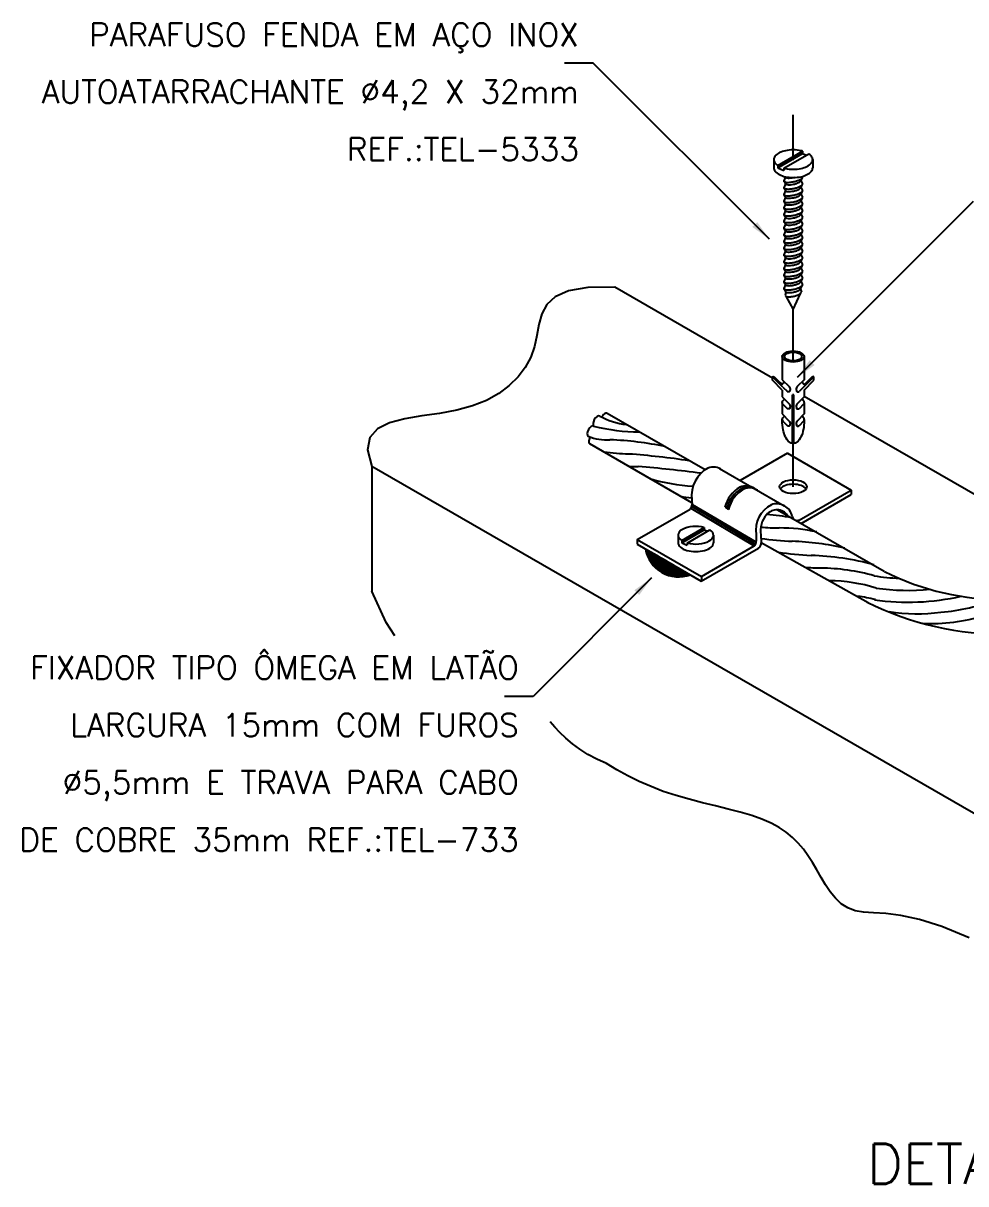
# Model space of a CAD drawing. Header units: millimetres. Extents: x -5862.7 to -5840.7, y -4626.3 to -4614.5.
# Drawn here: x -5862.73 to -5854.52, y -4625.32 to -4615.2 of the extents above; entities that cross this region are included whole.
import ezdxf
from ezdxf.enums import TextEntityAlignment as Align

# ---------------------------------------------------------------- set-up
doc = ezdxf.new("R2010")
doc.units = ezdxf.units.MM
doc.header["$LTSCALE"] = 10
doc.linetypes.add('DASHDOT', pattern=[1, 0.5, -0.25, 0, -0.25])
doc.layers.add('Termotécnica', color=7, linetype='Continuous')
doc.styles.add('r140', font='romans.shx')
doc.styles.add('r80', font='romans.shx')

msp = doc.modelspace()

# ---------------------------------------------------------------- linework, layer by layer
at = {"layer": 'Termotécnica', "color": 2}
for p, q in [((-5857.763, -4615.547), (-5858.013, -4615.547)), ((-5856.228, -4617.082), (-5857.763, -4615.547)), ((-5856.189, -4616.387), (-5856.189, -4616.46)), ((-5856.155, -4616.438), (-5855.938, -4616.313)), ((-5856.155, -4616.459), (-5855.938, -4616.334)), ((-5856.101, -4616.462), (-5855.885, -4616.337)), ((-5855.938, -4616.313), (-5855.938, -4616.334)), ((-5855.938, -4616.334), (-5855.905, -4616.348)), ((-5855.85, -4616.387), (-5855.85, -4616.46)), ((-5856.155, -4616.438), (-5856.155, -4616.459)), ((-5856.155, -4616.459), (-5856.101, -4616.483)), ((-5856.101, -4616.462), (-5856.101, -4616.483)), ((-5856.087, -4616.539), (-5856.102, -4616.574)), ((-5856.098, -4616.579), (-5856.087, -4616.598)), ((-5855.941, -4616.547), (-5855.953, -4616.569)), ((-5855.953, -4616.569), (-5855.938, -4616.598)), ((-5856.087, -4616.598), (-5856.102, -4616.633)), ((-5856.087, -4616.656), (-5856.102, -4616.691)), ((-5856.098, -4616.638), (-5856.087, -4616.656)), ((-5855.941, -4616.606), (-5855.953, -4616.628)), ((-5855.953, -4616.628), (-5855.938, -4616.656)), ((-5855.941, -4616.665), (-5855.953, -4616.686)), ((-5855.953, -4616.686), (-5855.938, -4616.715)), ((-5856.087, -4616.715), (-5856.102, -4616.75)), ((-5856.087, -4616.774), (-5856.102, -4616.808)), ((-5856.098, -4616.697), (-5856.087, -4616.715)), ((-5856.098, -4616.755), (-5856.087, -4616.774)), ((-5855.983, -4618.285), (-5854.448, -4616.75)), ((-5855.941, -4616.723), (-5855.953, -4616.745)), ((-5855.953, -4616.745), (-5855.938, -4616.773)), ((-5855.941, -4616.782), (-5855.953, -4616.804)), ((-5856.087, -4616.832), (-5856.102, -4616.867)), ((-5856.087, -4616.891), (-5856.102, -4616.926)), ((-5856.098, -4616.814), (-5856.087, -4616.832)), ((-5856.098, -4616.873), (-5856.087, -4616.891)), ((-5855.953, -4616.804), (-5855.938, -4616.832)), ((-5855.941, -4616.841), (-5855.953, -4616.862)), ((-5855.953, -4616.862), (-5855.938, -4616.891)), ((-5856.087, -4616.95), (-5856.102, -4616.984)), ((-5856.098, -4616.931), (-5856.087, -4616.95)), ((-5856.098, -4616.99), (-5856.087, -4617.008)), ((-5855.941, -4616.899), (-5855.953, -4616.921)), ((-5855.953, -4616.921), (-5855.938, -4616.949)), ((-5855.941, -4616.958), (-5855.953, -4616.98)), ((-5855.953, -4616.98), (-5855.938, -4617.008)), ((-5856.087, -4617.008), (-5856.102, -4617.043)), ((-5856.087, -4617.067), (-5856.102, -4617.102)), ((-5856.098, -4617.048), (-5856.087, -4617.067)), ((-5855.941, -4617.017), (-5855.953, -4617.038)), ((-5855.953, -4617.038), (-5855.938, -4617.067)), ((-5855.941, -4617.075), (-5855.953, -4617.097)), ((-5855.953, -4617.097), (-5855.938, -4617.125)), ((-5856.087, -4617.125), (-5856.102, -4617.16)), ((-5856.087, -4617.184), (-5856.102, -4617.219)), ((-5856.098, -4617.107), (-5856.087, -4617.125)), ((-5856.098, -4617.166), (-5856.087, -4617.184)), ((-5855.941, -4617.134), (-5855.953, -4617.156)), ((-5855.953, -4617.156), (-5855.938, -4617.184)), ((-5855.941, -4617.192), (-5855.953, -4617.214)), ((-5856.087, -4617.243), (-5856.102, -4617.278)), ((-5856.098, -4617.224), (-5856.087, -4617.243)), ((-5856.098, -4617.283), (-5856.087, -4617.301)), ((-5855.953, -4617.214), (-5855.938, -4617.243)), ((-5855.941, -4617.251), (-5855.953, -4617.273)), ((-5855.953, -4617.273), (-5855.938, -4617.301)), ((-5856.087, -4617.301), (-5856.102, -4617.336)), ((-5856.087, -4617.36), (-5856.102, -4617.395)), ((-5856.098, -4617.342), (-5856.087, -4617.36)), ((-5856.098, -4617.4), (-5856.087, -4617.419)), ((-5855.941, -4617.31), (-5855.953, -4617.331)), ((-5855.953, -4617.331), (-5855.938, -4617.36)), ((-5855.941, -4617.368), (-5855.953, -4617.39)), ((-5855.953, -4617.39), (-5855.938, -4617.419)), ((-5856.2, -4618.294), (-5857.576, -4617.5)), ((-5856.087, -4617.419), (-5856.102, -4617.453)), ((-5856.087, -4617.477), (-5856.102, -4617.512)), ((-5856.098, -4617.459), (-5856.087, -4617.477)), ((-5855.941, -4617.427), (-5855.953, -4617.449)), ((-5855.953, -4617.449), (-5855.938, -4617.477)), ((-5855.953, -4617.509), (-5855.943, -4617.488)), ((-5856.099, -4617.517), (-5856.087, -4617.538)), ((-5856.085, -4617.541), (-5856.09, -4617.573)), ((-5856.085, -4617.579), (-5856.02, -4617.695)), ((-5856.02, -4617.695), (-5855.957, -4617.556)), ((-5855.957, -4617.518), (-5855.949, -4617.543)), ((-5856.115, -4618.105), (-5856.115, -4618.307)), ((-5855.924, -4618.105), (-5855.924, -4618.307)), ((-5856.2, -4618.312), (-5856.2, -4618.282)), ((-5856.11, -4618.372), (-5856.2, -4618.282)), ((-5856.115, -4618.352), (-5856.183, -4618.284)), ((-5856.115, -4618.307), (-5856.055, -4618.367)), ((-5855.924, -4618.307), (-5855.984, -4618.367)), ((-5855.93, -4618.372), (-5855.839, -4618.282)), ((-5855.925, -4618.352), (-5855.857, -4618.284)), ((-5855.839, -4618.312), (-5855.839, -4618.282)), ((-5856.115, -4618.397), (-5856.2, -4618.312)), ((-5856.112, -4618.345), (-5856.135, -4618.332)), ((-5856.115, -4618.397), (-5856.115, -4618.457)), ((-5856.11, -4618.372), (-5856.071, -4618.411)), ((-5855.93, -4618.372), (-5855.969, -4618.411)), ((-5855.924, -4618.397), (-5855.839, -4618.312)), ((-5855.924, -4618.397), (-5855.924, -4618.457)), ((-5856.115, -4618.457), (-5856.054, -4618.518)), ((-5856.115, -4618.506), (-5856.115, -4618.606)), ((-5856.025, -4618.863), (-5856.025, -4618.439)), ((-5856.015, -4618.439), (-5856.025, -4618.439)), ((-5856.015, -4618.863), (-5856.015, -4618.439)), ((-5855.924, -4618.457), (-5855.986, -4618.518)), ((-5854.204, -4619.444), (-5855.924, -4618.453)), ((-5855.924, -4618.506), (-5855.924, -4618.606)), ((-5856.788, -4619.093), (-5857.641, -4618.601)), ((-5856.115, -4618.606), (-5856.054, -4618.668)), ((-5856.11, -4618.521), (-5856.071, -4618.56)), ((-5855.924, -4618.606), (-5855.986, -4618.668)), ((-5855.93, -4618.521), (-5855.969, -4618.56)), ((-5856.11, -4618.67), (-5856.071, -4618.709)), ((-5855.93, -4618.67), (-5855.969, -4618.709)), ((-5856.903, -4619.38), (-5857.794, -4618.865)), ((-5854.204, -4622.228), (-5859.692, -4619.064)), ((-5859.692, -4619.064), (-5859.692, -4620.152)), ((-5856.614, -4619.419), (-5856.584, -4619.438)), ((-5856.156, -4619.441), (-5855.226, -4619.978)), ((-5856.992, -4619.71), (-5856.795, -4619.596)), ((-5856.992, -4619.729), (-5856.795, -4619.615)), ((-5856.944, -4619.731), (-5856.746, -4619.617)), ((-5856.795, -4619.596), (-5856.795, -4619.615)), ((-5856.795, -4619.615), (-5856.765, -4619.628)), ((-5857.023, -4619.663), (-5857.023, -4619.729)), ((-5856.992, -4619.71), (-5856.992, -4619.729)), ((-5856.715, -4619.663), (-5856.715, -4619.729)), ((-5856.299, -4619.728), (-5855.367, -4620.25)), ((-5856.992, -4619.729), (-5856.944, -4619.75)), ((-5856.944, -4619.731), (-5856.944, -4619.75)), ((-5857.254, -4620.036), (-5858.287, -4621.068)), ((-5858.287, -4621.068), (-5858.537, -4621.068))]:
    msp.add_line(p, q, dxfattribs=at)
at = {"layer": 'Termotécnica', "color": 1, "linetype": 'DASHDOT'}
for p, q in [((-5856.02, -4616.392), (-5856.02, -4615.996)), ((-5856.02, -4618.142), (-5856.02, -4617.695)), ((-5856.02, -4619.24), (-5856.02, -4618.439))]:
    msp.add_line(p, q, dxfattribs=at)
at = {"layer": 'Termotécnica', "color": 3}
for p, q in [((-5856.07, -4618.949), (-5856.481, -4619.186)), ((-5856.07, -4618.949), (-5855.515, -4619.269)), ((-5856.663, -4619.081), (-5856.098, -4619.407)), ((-5855.969, -4619.531), (-5855.515, -4619.269)), ((-5855.95, -4619.56), (-5855.515, -4619.309)), ((-5855.515, -4619.269), (-5855.515, -4619.309)), ((-5856.904, -4619.351), (-5856.901, -4619.405)), ((-5857.379, -4619.701), (-5856.918, -4619.435)), ((-5857.379, -4619.701), (-5857.379, -4619.74)), ((-5857.379, -4619.701), (-5856.82, -4620.023)), ((-5856.342, -4619.658), (-5856.343, -4619.716)), ((-5856.301, -4619.659), (-5856.299, -4619.728)), ((-5857.379, -4619.74), (-5856.821, -4620.063)), ((-5856.821, -4620.063), (-5856.323, -4619.775)), ((-5856.82, -4620.023), (-5856.36, -4619.757)), ((-5856.82, -4620.023), (-5856.82, -4620.062))]:
    msp.add_line(p, q, dxfattribs=at)
at = {"layer": 'Termotécnica', "color": 1}
for p, q in [((-5856.903, -4619.411), (-5856.348, -4619.741)), ((-5856.901, -4619.395), (-5856.345, -4619.721)), ((-5856.596, -4619.418), (-5856.614, -4619.419)), ((-5856.584, -4619.438), (-5856.596, -4619.418)), ((-5856.913, -4619.428), (-5856.36, -4619.757))]:
    msp.add_line(p, q, dxfattribs=at)
at = {"layer": 'Termotécnica', "color": 2}
for points in [[(-5855.938, -4616.313, 0.016409), (-5855.951, -4616.31, 0.051099), (-5856.02, -4616.303, 0.051099), (-5856.088, -4616.31, 0.064948), (-5856.139, -4616.327, 0.104203), (-5856.179, -4616.359, 0.174705), (-5856.189, -4616.387, 0.174705), (-5856.179, -4616.416, 0.06738), (-5856.155, -4616.438, 0.064948)], [(-5856.101, -4616.462, 0.016409), (-5856.088, -4616.465, 0.051099), (-5856.02, -4616.472, 0.051099), (-5855.951, -4616.465, 0.064948), (-5855.9, -4616.447, 0.104203), (-5855.861, -4616.416, 0.174705), (-5855.85, -4616.387, 0.174705)], [(-5855.85, -4616.387, 0.174705), (-5855.861, -4616.359, 0.06738), (-5855.885, -4616.337, 0.064948)], [(-5856.189, -4616.46, 0.174705), (-5856.179, -4616.488, 0.104203), (-5856.139, -4616.519, 0.064948), (-5856.088, -4616.537, 0.051099), (-5856.02, -4616.544, 0.051099), (-5855.951, -4616.537, 0.064948), (-5855.9, -4616.519, 0.104203), (-5855.861, -4616.488, 0.174705), (-5855.85, -4616.46, 0.174705)], [(-5856.115, -4618.352, -0.122515), (-5856.11, -4618.341, -0.074458), (-5856.094, -4618.328)], [(-5855.925, -4618.352, 0.122515), (-5855.93, -4618.341, 0.074458), (-5855.945, -4618.328)], [(-5856.115, -4618.506, -0.174705), (-5856.11, -4618.49, -0.071912), (-5856.095, -4618.477)], [(-5856.11, -4618.521, -0.138404), (-5856.115, -4618.506)], [(-5855.924, -4618.506, 0.174705), (-5855.93, -4618.49, 0.071912), (-5855.945, -4618.477)], [(-5855.924, -4618.506, 0), (-5855.924, -4618.506, -0.18907), (-5855.93, -4618.521)], [(-5856.025, -4618.863), (-5856.025, -4618.863, -0.153617), (-5856.052, -4618.852, -0.102796), (-5856.088, -4618.805, -0.062165), (-5856.108, -4618.744, -0.048405), (-5856.116, -4618.662, -0.005298), (-5856.115, -4618.653, -0.000061), (-5856.115, -4618.653)], [(-5856.115, -4618.656, -0.174705), (-5856.11, -4618.639, -0.071912), (-5856.095, -4618.626)], [(-5856.115, -4618.653), (-5856.115, -4618.653, -0.000061), (-5856.115, -4618.653)], [(-5856.115, -4618.656, 0.195135), (-5856.11, -4618.67)], [(-5855.925, -4618.653, -0.000135), (-5855.924, -4618.653, -0.005298), (-5855.924, -4618.662, -0.048405), (-5855.932, -4618.744, -0.062165), (-5855.952, -4618.805, -0.102796), (-5855.988, -4618.852, -0.153617), (-5856.015, -4618.863, -0.181773)], [(-5855.924, -4618.656, 0.174705), (-5855.93, -4618.639, 0.071912), (-5855.945, -4618.626)], [(-5855.928, -4618.669, 0.138405), (-5855.924, -4618.656, 0.174705)]]:
    msp.add_lwpolyline(points, format="xyb", dxfattribs=at)
at = {"layer": 'Termotécnica', "color": 1}
for points in [[(-5856.102, -4616.574, 0.24548), (-5856.097, -4616.58, 0.082009), (-5856.075, -4616.586, 0.04047), (-5856.049, -4616.585, 0.029714), (-5856.015, -4616.58, 0.029714), (-5855.982, -4616.571, 0.04047), (-5855.958, -4616.561, 0.082009), (-5855.94, -4616.547, 0.24548), (-5855.938, -4616.539, 0.24548)], [(-5856.087, -4616.539, 0.24548), (-5856.083, -4616.544, 0.082009), (-5856.065, -4616.549, 0.04047), (-5856.044, -4616.548, 0.029714), (-5856.016, -4616.544, 0.013189), (-5856.004, -4616.541, 0.04047)], [(-5856.087, -4616.598, 0.24548), (-5856.083, -4616.603, 0.082009), (-5856.065, -4616.607, 0.04047), (-5856.044, -4616.607, 0.029714), (-5856.016, -4616.603, 0.029714), (-5855.988, -4616.595, 0.04047), (-5855.969, -4616.587, 0.082009), (-5855.954, -4616.576, 0.24548), (-5855.953, -4616.569, 0.24548)], [(-5856.102, -4616.633, 0.24548), (-5856.097, -4616.639, 0.082009), (-5856.075, -4616.644, 0.04047), (-5856.049, -4616.644, 0.029714), (-5856.015, -4616.639, 0.029714), (-5855.982, -4616.63, 0.04047), (-5855.958, -4616.619, 0.082009), (-5855.94, -4616.605, 0.24548), (-5855.938, -4616.598, 0.24548)], [(-5856.102, -4616.691, 0.24548), (-5856.097, -4616.697, 0.082009), (-5856.075, -4616.703, 0.04047), (-5856.049, -4616.703, 0.029714), (-5856.015, -4616.697, 0.029714), (-5855.982, -4616.688, 0.04047), (-5855.958, -4616.678, 0.082009), (-5855.94, -4616.664, 0.24548), (-5855.938, -4616.656, 0.24548)], [(-5856.087, -4616.656, 0.24548), (-5856.083, -4616.662, 0.082009), (-5856.065, -4616.666, 0.04047), (-5856.044, -4616.666, 0.029714), (-5856.016, -4616.662, 0.029714), (-5855.988, -4616.654, 0.04047), (-5855.969, -4616.646, 0.082009), (-5855.954, -4616.634, 0.24548), (-5855.953, -4616.628, 0.24548)], [(-5856.087, -4616.715, 0.24548), (-5856.083, -4616.72, 0.082009), (-5856.065, -4616.725, 0.04047), (-5856.044, -4616.724, 0.029714), (-5856.016, -4616.72, 0.029714), (-5855.988, -4616.713, 0.04047), (-5855.969, -4616.704, 0.082009), (-5855.954, -4616.693, 0.24548), (-5855.953, -4616.686, 0.24548)], [(-5856.102, -4616.75, 0.24548), (-5856.097, -4616.756, 0.082009), (-5856.075, -4616.761, 0.04047), (-5856.049, -4616.761, 0.029714), (-5856.015, -4616.756, 0.029714), (-5855.982, -4616.747, 0.04047), (-5855.958, -4616.737, 0.082009), (-5855.94, -4616.723, 0.24548), (-5855.938, -4616.715, 0.24548)], [(-5856.102, -4616.808, 0.24548), (-5856.097, -4616.815, 0.082009), (-5856.075, -4616.82, 0.04047), (-5856.049, -4616.82, 0.029714), (-5856.015, -4616.815, 0.029714), (-5855.982, -4616.805, 0.04047), (-5855.958, -4616.795, 0.082009), (-5855.94, -4616.781, 0.24548), (-5855.938, -4616.773, 0.24548)], [(-5856.087, -4616.774, 0.24548), (-5856.083, -4616.779, 0.082009), (-5856.065, -4616.783, 0.04047), (-5856.044, -4616.783, 0.029714), (-5856.016, -4616.779, 0.029714), (-5855.988, -4616.771, 0.04047), (-5855.969, -4616.763, 0.082009), (-5855.954, -4616.751, 0.24548), (-5855.953, -4616.745, 0.24548)], [(-5856.102, -4616.867, 0.24548), (-5856.097, -4616.873, 0.082009), (-5856.075, -4616.879, 0.04047), (-5856.049, -4616.878, 0.029714), (-5856.015, -4616.873, 0.029714), (-5855.982, -4616.864, 0.04047), (-5855.958, -4616.854, 0.082009), (-5855.94, -4616.84, 0.24548), (-5855.938, -4616.832, 0.24548)], [(-5856.102, -4616.926, 0.24548), (-5856.097, -4616.932, 0.082009), (-5856.075, -4616.937, 0.04047), (-5856.049, -4616.937, 0.029714), (-5856.015, -4616.932, 0.029714), (-5855.982, -4616.923, 0.04047), (-5855.958, -4616.913, 0.082009), (-5855.94, -4616.899, 0.24548), (-5855.938, -4616.891, 0.24548)], [(-5856.087, -4616.832, 0.24548), (-5856.083, -4616.837, 0.082009), (-5856.065, -4616.842, 0.04047), (-5856.044, -4616.842, 0.029714), (-5856.016, -4616.837, 0.029714), (-5855.988, -4616.83, 0.04047), (-5855.969, -4616.822, 0.082009), (-5855.954, -4616.81, 0.24548), (-5855.953, -4616.804, 0.24548)], [(-5856.087, -4616.891, 0.24548), (-5856.083, -4616.896, 0.082009), (-5856.065, -4616.9, 0.04047), (-5856.044, -4616.9, 0.029714), (-5856.016, -4616.896, 0.029714), (-5855.988, -4616.889, 0.04047), (-5855.969, -4616.88, 0.082009), (-5855.954, -4616.869, 0.24548), (-5855.953, -4616.862, 0.24548)], [(-5856.102, -4616.984, 0.24548), (-5856.097, -4616.991, 0.082009), (-5856.075, -4616.996, 0.04047), (-5856.049, -4616.996, 0.029714), (-5856.015, -4616.991, 0.029714), (-5855.982, -4616.981, 0.04047), (-5855.958, -4616.971, 0.082009), (-5855.94, -4616.957, 0.24548), (-5855.938, -4616.949, 0.24548)], [(-5856.087, -4616.95, 0.24548), (-5856.083, -4616.955, 0.082009), (-5856.065, -4616.959, 0.04047), (-5856.044, -4616.959, 0.029714), (-5856.016, -4616.955, 0.029714), (-5855.988, -4616.947, 0.04047), (-5855.969, -4616.939, 0.082009), (-5855.954, -4616.927, 0.24548), (-5855.953, -4616.921, 0.24548)], [(-5856.087, -4617.008, 0.24548), (-5856.083, -4617.013, 0.082009), (-5856.065, -4617.018, 0.04047), (-5856.044, -4617.018, 0.029714), (-5856.016, -4617.013, 0.029714), (-5855.988, -4617.006, 0.04047), (-5855.969, -4616.998, 0.082009), (-5855.954, -4616.986, 0.24548), (-5855.953, -4616.98, 0.24548)], [(-5856.102, -4617.043, 0.24548), (-5856.097, -4617.049, 0.082009), (-5856.075, -4617.055, 0.04047), (-5856.049, -4617.054, 0.029714), (-5856.015, -4617.049, 0.029714), (-5855.982, -4617.04, 0.04047), (-5855.958, -4617.03, 0.082009), (-5855.94, -4617.016, 0.24548), (-5855.938, -4617.008, 0.24548)], [(-5856.102, -4617.102, 0.24548), (-5856.097, -4617.108, 0.082009), (-5856.075, -4617.113, 0.04047), (-5856.049, -4617.113, 0.029714), (-5856.015, -4617.108, 0.029714), (-5855.982, -4617.099, 0.04047), (-5855.958, -4617.089, 0.082009), (-5855.94, -4617.075, 0.24548), (-5855.938, -4617.067, 0.24548)], [(-5856.087, -4617.067, 0.24548), (-5856.083, -4617.072, 0.082009), (-5856.065, -4617.076, 0.04047), (-5856.044, -4617.076, 0.029714), (-5856.016, -4617.072, 0.029714), (-5855.988, -4617.064, 0.04047), (-5855.969, -4617.056, 0.082009), (-5855.954, -4617.045, 0.24548), (-5855.953, -4617.038, 0.24548)], [(-5856.087, -4617.125, 0.24548), (-5856.083, -4617.131, 0.082009), (-5856.065, -4617.135, 0.04047), (-5856.044, -4617.135, 0.029714), (-5856.016, -4617.131, 0.029714), (-5855.988, -4617.123, 0.04047), (-5855.969, -4617.115, 0.082009), (-5855.954, -4617.103, 0.24548), (-5855.953, -4617.097, 0.24548)], [(-5856.102, -4617.16, 0.24548), (-5856.097, -4617.167, 0.082009), (-5856.075, -4617.172, 0.04047), (-5856.049, -4617.172, 0.029714), (-5856.015, -4617.166, 0.029714), (-5855.982, -4617.157, 0.04047), (-5855.958, -4617.147, 0.082009), (-5855.94, -4617.133, 0.24548), (-5855.938, -4617.125, 0.24548)], [(-5856.102, -4617.219, 0.24548), (-5856.097, -4617.225, 0.082009), (-5856.075, -4617.231, 0.04047), (-5856.049, -4617.23, 0.029714), (-5856.015, -4617.225, 0.029714), (-5855.982, -4617.216, 0.04047), (-5855.958, -4617.206, 0.082009), (-5855.94, -4617.192, 0.24548), (-5855.938, -4617.184, 0.24548)], [(-5856.087, -4617.184, 0.24548), (-5856.083, -4617.189, 0.082009), (-5856.065, -4617.194, 0.04047), (-5856.044, -4617.193, 0.029714), (-5856.016, -4617.189, 0.029714), (-5855.988, -4617.182, 0.04047), (-5855.969, -4617.173, 0.082009), (-5855.954, -4617.162, 0.24548), (-5855.953, -4617.156, 0.24548)], [(-5856.102, -4617.278, 0.24548), (-5856.097, -4617.284, 0.082009), (-5856.075, -4617.289, 0.04047), (-5856.049, -4617.289, 0.029714), (-5856.015, -4617.284, 0.029714), (-5855.982, -4617.275, 0.04047), (-5855.958, -4617.264, 0.082009), (-5855.94, -4617.25, 0.24548), (-5855.938, -4617.243, 0.24548)], [(-5856.087, -4617.243, 0.24548), (-5856.083, -4617.248, 0.082009), (-5856.065, -4617.252, 0.04047), (-5856.044, -4617.252, 0.029714), (-5856.016, -4617.248, 0.029714), (-5855.988, -4617.24, 0.04047), (-5855.969, -4617.232, 0.082009), (-5855.954, -4617.221, 0.24548), (-5855.953, -4617.214, 0.24548)], [(-5856.087, -4617.301, 0.24548), (-5856.083, -4617.307, 0.082009), (-5856.065, -4617.311, 0.04047), (-5856.044, -4617.311, 0.029714), (-5856.016, -4617.307, 0.029714), (-5855.988, -4617.299, 0.04047), (-5855.969, -4617.291, 0.082009), (-5855.954, -4617.279, 0.24548), (-5855.953, -4617.273, 0.24548)], [(-5856.102, -4617.336, 0.24548), (-5856.097, -4617.342, 0.082009), (-5856.075, -4617.348, 0.04047), (-5856.049, -4617.348, 0.029714), (-5856.015, -4617.342, 0.029714), (-5855.982, -4617.333, 0.04047), (-5855.958, -4617.323, 0.082009), (-5855.94, -4617.309, 0.24548), (-5855.938, -4617.301, 0.24548)], [(-5856.102, -4617.395, 0.24548), (-5856.097, -4617.401, 0.082009), (-5856.075, -4617.406, 0.04047), (-5856.049, -4617.406, 0.029714), (-5856.015, -4617.401, 0.029714), (-5855.982, -4617.392, 0.04047), (-5855.958, -4617.382, 0.082009), (-5855.94, -4617.368, 0.24548), (-5855.938, -4617.36, 0.24548)], [(-5856.087, -4617.36, 0.24548), (-5856.083, -4617.365, 0.082009), (-5856.065, -4617.37, 0.04047), (-5856.044, -4617.369, 0.029714), (-5856.016, -4617.365, 0.029714), (-5855.988, -4617.358, 0.04047), (-5855.969, -4617.349, 0.082009), (-5855.954, -4617.338, 0.24548), (-5855.953, -4617.331, 0.24548)], [(-5856.087, -4617.419, 0.24548), (-5856.083, -4617.424, 0.082009), (-5856.065, -4617.428, 0.04047), (-5856.044, -4617.428, 0.029714), (-5856.016, -4617.424, 0.029714), (-5855.988, -4617.416, 0.04047), (-5855.969, -4617.408, 0.082009), (-5855.954, -4617.396, 0.24548), (-5855.953, -4617.39, 0.24548)], [(-5856.102, -4617.453, 0.24548), (-5856.097, -4617.46, 0.082009), (-5856.075, -4617.465, 0.04047), (-5856.049, -4617.465, 0.029714), (-5856.015, -4617.46, 0.029714), (-5855.982, -4617.45, 0.04047), (-5855.958, -4617.44, 0.082009), (-5855.94, -4617.426, 0.24548), (-5855.938, -4617.419, 0.24548)], [(-5856.102, -4617.512, 0.24548), (-5856.097, -4617.518, 0.082009), (-5856.075, -4617.524, 0.04047), (-5856.049, -4617.523, 0.029714), (-5856.015, -4617.518, 0.029714), (-5855.982, -4617.509, 0.04047), (-5855.958, -4617.499, 0.082009), (-5855.94, -4617.485, 0.24548), (-5855.938, -4617.477, 0.24548)], [(-5856.087, -4617.477, 0.24548), (-5856.083, -4617.482, 0.082009), (-5856.065, -4617.487, 0.04047), (-5856.044, -4617.487, 0.029714), (-5856.016, -4617.482, 0.029714), (-5855.988, -4617.475, 0.04047), (-5855.969, -4617.467, 0.082009), (-5855.954, -4617.455, 0.24548), (-5855.953, -4617.449, 0.24548)], [(-5856.09, -4617.573, 0.24548), (-5856.085, -4617.579, 0.082009), (-5856.066, -4617.583, 0.04047), (-5856.044, -4617.583, 0.029714), (-5856.015, -4617.579, 0.029714), (-5855.986, -4617.571, 0.04047), (-5855.966, -4617.562, 0.082009), (-5855.951, -4617.55, 0.24548), (-5855.949, -4617.543, 0.24548)], [(-5856.087, -4617.538, 0.24548), (-5856.083, -4617.543, 0.082009), (-5856.065, -4617.547, 0.04047), (-5856.044, -4617.547, 0.029714), (-5856.016, -4617.543, 0.029714), (-5855.988, -4617.535, 0.04047), (-5855.969, -4617.527, 0.082009), (-5855.954, -4617.515, 0.24548), (-5855.953, -4617.509, 0.24548)]]:
    msp.add_lwpolyline(points, format="xyb", dxfattribs=at)
at = {"layer": 'Termotécnica', "color": 2}
for points in [[(-5857.576, -4617.5), (-5857.809, -4617.503), (-5857.978, -4617.532), (-5858.094, -4617.583), (-5858.168, -4617.652), (-5858.212, -4617.734), (-5858.237, -4617.825), (-5858.254, -4617.921), (-5858.274, -4618.018), (-5858.307, -4618.111), (-5858.355, -4618.2), (-5858.418, -4618.283), (-5858.495, -4618.359), (-5858.587, -4618.427), (-5858.694, -4618.487), (-5858.816, -4618.536), (-5858.953, -4618.574), (-5859.103, -4618.601), (-5859.258, -4618.623), (-5859.406, -4618.648), (-5859.538, -4618.683), (-5859.643, -4618.734), (-5859.711, -4618.81), (-5859.731, -4618.918), (-5859.692, -4619.064)], [(-5856.2, -4618.282), (-5856.2, -4618.282), (-5856.196, -4618.28), (-5856.19, -4618.281)], [(-5856.19, -4618.281), (-5856.19, -4618.281), (-5856.183, -4618.284)], [(-5855.839, -4618.282), (-5855.844, -4618.28), (-5855.85, -4618.281), (-5855.857, -4618.284)], [(-5856.055, -4618.367), (-5856.054, -4618.369), (-5856.053, -4618.37), (-5856.052, -4618.372), (-5856.051, -4618.373), (-5856.051, -4618.375), (-5856.05, -4618.376), (-5856.05, -4618.377), (-5856.049, -4618.378), (-5856.049, -4618.379), (-5856.048, -4618.379), (-5856.048, -4618.38), (-5856.048, -4618.381), (-5856.048, -4618.382), (-5856.048, -4618.382), (-5856.047, -4618.383), (-5856.047, -4618.384), (-5856.047, -4618.385), (-5856.047, -4618.385), (-5856.047, -4618.386), (-5856.047, -4618.387), (-5856.047, -4618.388), (-5856.047, -4618.389), (-5856.047, -4618.39), (-5856.047, -4618.39), (-5856.047, -4618.391), (-5856.047, -4618.392), (-5856.047, -4618.393), (-5856.047, -4618.394), (-5856.047, -4618.395), (-5856.047, -4618.396), (-5856.047, -4618.397), (-5856.048, -4618.398), (-5856.048, -4618.399), (-5856.048, -4618.399), (-5856.048, -4618.4), (-5856.048, -4618.401), (-5856.048, -4618.402), (-5856.048, -4618.403), (-5856.049, -4618.403), (-5856.049, -4618.404), (-5856.049, -4618.405), (-5856.049, -4618.406), (-5856.05, -4618.406), (-5856.05, -4618.407), (-5856.05, -4618.408), (-5856.051, -4618.408), (-5856.051, -4618.409), (-5856.051, -4618.409), (-5856.052, -4618.41), (-5856.052, -4618.41), (-5856.053, -4618.411), (-5856.053, -4618.411), (-5856.053, -4618.411), (-5856.054, -4618.412), (-5856.054, -4618.412), (-5856.055, -4618.412), (-5856.055, -4618.412), (-5856.056, -4618.412), (-5856.056, -4618.412), (-5856.057, -4618.413), (-5856.057, -4618.413), (-5856.058, -4618.413), (-5856.059, -4618.413), (-5856.06, -4618.413), (-5856.061, -4618.413), (-5856.062, -4618.413), (-5856.063, -4618.413), (-5856.064, -4618.413), (-5856.065, -4618.413), (-5856.067, -4618.412), (-5856.069, -4618.412), (-5856.071, -4618.411)], [(-5855.984, -4618.367), (-5855.986, -4618.369), (-5855.987, -4618.37), (-5855.988, -4618.372), (-5855.989, -4618.373), (-5855.989, -4618.375), (-5855.99, -4618.376), (-5855.99, -4618.377), (-5855.991, -4618.378), (-5855.991, -4618.379), (-5855.991, -4618.379), (-5855.992, -4618.38), (-5855.992, -4618.381), (-5855.992, -4618.382), (-5855.992, -4618.382), (-5855.992, -4618.383), (-5855.993, -4618.384), (-5855.993, -4618.385), (-5855.993, -4618.385), (-5855.993, -4618.386), (-5855.993, -4618.387), (-5855.993, -4618.388), (-5855.993, -4618.389), (-5855.993, -4618.39), (-5855.993, -4618.39), (-5855.993, -4618.391), (-5855.993, -4618.392), (-5855.993, -4618.393), (-5855.993, -4618.394), (-5855.993, -4618.395), (-5855.993, -4618.396), (-5855.992, -4618.397), (-5855.992, -4618.398), (-5855.992, -4618.399), (-5855.992, -4618.399), (-5855.992, -4618.4), (-5855.992, -4618.401), (-5855.992, -4618.402), (-5855.991, -4618.403), (-5855.991, -4618.403), (-5855.991, -4618.404), (-5855.991, -4618.405), (-5855.991, -4618.406), (-5855.99, -4618.406), (-5855.99, -4618.407), (-5855.99, -4618.408), (-5855.989, -4618.408), (-5855.989, -4618.409), (-5855.989, -4618.409), (-5855.988, -4618.41), (-5855.988, -4618.41), (-5855.987, -4618.411), (-5855.987, -4618.411), (-5855.986, -4618.411), (-5855.986, -4618.412), (-5855.986, -4618.412), (-5855.985, -4618.412), (-5855.985, -4618.412), (-5855.984, -4618.412), (-5855.984, -4618.412), (-5855.983, -4618.413), (-5855.982, -4618.413), (-5855.982, -4618.413), (-5855.981, -4618.413), (-5855.98, -4618.413), (-5855.979, -4618.413), (-5855.978, -4618.413), (-5855.977, -4618.413), (-5855.976, -4618.413), (-5855.974, -4618.413), (-5855.973, -4618.412), (-5855.971, -4618.412), (-5855.969, -4618.411)], [(-5856.054, -4618.518), (-5856.053, -4618.519), (-5856.052, -4618.521), (-5856.051, -4618.522), (-5856.051, -4618.524), (-5856.05, -4618.525), (-5856.05, -4618.526), (-5856.049, -4618.527), (-5856.049, -4618.528), (-5856.048, -4618.529), (-5856.048, -4618.529), (-5856.048, -4618.53), (-5856.048, -4618.531), (-5856.048, -4618.531), (-5856.047, -4618.532), (-5856.047, -4618.533), (-5856.047, -4618.534), (-5856.047, -4618.534), (-5856.047, -4618.535), (-5856.047, -4618.536), (-5856.047, -4618.537), (-5856.047, -4618.538), (-5856.047, -4618.539), (-5856.047, -4618.54), (-5856.047, -4618.54), (-5856.047, -4618.541), (-5856.047, -4618.542), (-5856.047, -4618.543), (-5856.047, -4618.544), (-5856.047, -4618.545), (-5856.047, -4618.546), (-5856.048, -4618.547), (-5856.048, -4618.548), (-5856.048, -4618.549), (-5856.048, -4618.549), (-5856.048, -4618.55), (-5856.048, -4618.551), (-5856.048, -4618.552), (-5856.049, -4618.553), (-5856.049, -4618.553), (-5856.049, -4618.554), (-5856.049, -4618.555), (-5856.05, -4618.555), (-5856.05, -4618.556), (-5856.05, -4618.557), (-5856.051, -4618.557), (-5856.051, -4618.558), (-5856.051, -4618.558), (-5856.052, -4618.559), (-5856.052, -4618.559), (-5856.053, -4618.56), (-5856.053, -4618.56), (-5856.053, -4618.56), (-5856.054, -4618.561), (-5856.054, -4618.561), (-5856.055, -4618.561), (-5856.055, -4618.561), (-5856.056, -4618.561), (-5856.056, -4618.562), (-5856.057, -4618.562), (-5856.057, -4618.562), (-5856.058, -4618.562), (-5856.059, -4618.562), (-5856.06, -4618.562), (-5856.061, -4618.562), (-5856.062, -4618.562), (-5856.063, -4618.562), (-5856.064, -4618.562), (-5856.065, -4618.562), (-5856.067, -4618.561), (-5856.069, -4618.561), (-5856.071, -4618.56)], [(-5855.986, -4618.518), (-5855.987, -4618.519), (-5855.988, -4618.521), (-5855.989, -4618.522), (-5855.989, -4618.524), (-5855.99, -4618.525), (-5855.99, -4618.526), (-5855.991, -4618.527), (-5855.991, -4618.528), (-5855.991, -4618.529), (-5855.992, -4618.529), (-5855.992, -4618.53), (-5855.992, -4618.531), (-5855.992, -4618.531), (-5855.992, -4618.532), (-5855.993, -4618.533), (-5855.993, -4618.534), (-5855.993, -4618.534), (-5855.993, -4618.535), (-5855.993, -4618.536), (-5855.993, -4618.537), (-5855.993, -4618.538), (-5855.993, -4618.539), (-5855.993, -4618.54), (-5855.993, -4618.54), (-5855.993, -4618.541), (-5855.993, -4618.542), (-5855.993, -4618.543), (-5855.993, -4618.544), (-5855.993, -4618.545), (-5855.992, -4618.546), (-5855.992, -4618.547), (-5855.992, -4618.548), (-5855.992, -4618.549), (-5855.992, -4618.549), (-5855.992, -4618.55), (-5855.992, -4618.551), (-5855.991, -4618.552), (-5855.991, -4618.553), (-5855.991, -4618.553), (-5855.991, -4618.554), (-5855.991, -4618.555), (-5855.99, -4618.555), (-5855.99, -4618.556), (-5855.99, -4618.557), (-5855.989, -4618.557), (-5855.989, -4618.558), (-5855.989, -4618.558), (-5855.988, -4618.559), (-5855.988, -4618.559), (-5855.987, -4618.56), (-5855.987, -4618.56), (-5855.986, -4618.56), (-5855.986, -4618.561), (-5855.986, -4618.561), (-5855.985, -4618.561), (-5855.985, -4618.561), (-5855.984, -4618.561), (-5855.984, -4618.562), (-5855.983, -4618.562), (-5855.982, -4618.562), (-5855.982, -4618.562), (-5855.981, -4618.562), (-5855.98, -4618.562), (-5855.979, -4618.562), (-5855.978, -4618.562), (-5855.977, -4618.562), (-5855.976, -4618.562), (-5855.974, -4618.562), (-5855.973, -4618.561), (-5855.971, -4618.561), (-5855.969, -4618.56)], [(-5856.054, -4618.668), (-5856.052, -4618.67), (-5856.051, -4618.671), (-5856.051, -4618.673), (-5856.05, -4618.674), (-5856.05, -4618.675), (-5856.049, -4618.676), (-5856.049, -4618.677), (-5856.048, -4618.678), (-5856.048, -4618.678), (-5856.048, -4618.679), (-5856.048, -4618.68), (-5856.048, -4618.681), (-5856.047, -4618.681), (-5856.047, -4618.682), (-5856.047, -4618.683), (-5856.047, -4618.684), (-5856.047, -4618.684), (-5856.047, -4618.685), (-5856.047, -4618.686), (-5856.047, -4618.687), (-5856.047, -4618.688), (-5856.047, -4618.689), (-5856.047, -4618.69), (-5856.047, -4618.691), (-5856.047, -4618.691), (-5856.047, -4618.692), (-5856.047, -4618.693), (-5856.047, -4618.694), (-5856.047, -4618.695), (-5856.048, -4618.696), (-5856.048, -4618.697), (-5856.048, -4618.698), (-5856.048, -4618.698), (-5856.048, -4618.699), (-5856.048, -4618.7), (-5856.048, -4618.701), (-5856.049, -4618.702), (-5856.049, -4618.702), (-5856.049, -4618.703), (-5856.049, -4618.704), (-5856.05, -4618.705), (-5856.05, -4618.705), (-5856.05, -4618.706), (-5856.051, -4618.706), (-5856.051, -4618.707), (-5856.051, -4618.707), (-5856.052, -4618.708), (-5856.052, -4618.708), (-5856.053, -4618.709), (-5856.053, -4618.709), (-5856.053, -4618.709), (-5856.054, -4618.71), (-5856.054, -4618.71), (-5856.055, -4618.71), (-5856.055, -4618.71), (-5856.056, -4618.711), (-5856.056, -4618.711), (-5856.057, -4618.711), (-5856.057, -4618.711), (-5856.058, -4618.711), (-5856.059, -4618.711), (-5856.06, -4618.711), (-5856.061, -4618.711), (-5856.062, -4618.711), (-5856.063, -4618.711), (-5856.064, -4618.711), (-5856.065, -4618.711), (-5856.067, -4618.71), (-5856.069, -4618.71), (-5856.071, -4618.709)], [(-5855.986, -4618.668), (-5855.987, -4618.669), (-5855.988, -4618.67), (-5855.989, -4618.671), (-5855.989, -4618.673), (-5855.99, -4618.674), (-5855.99, -4618.675), (-5855.991, -4618.676), (-5855.991, -4618.677), (-5855.991, -4618.678), (-5855.992, -4618.678), (-5855.992, -4618.679), (-5855.992, -4618.68), (-5855.992, -4618.681), (-5855.992, -4618.681), (-5855.993, -4618.682), (-5855.993, -4618.683), (-5855.993, -4618.684), (-5855.993, -4618.684), (-5855.993, -4618.685), (-5855.993, -4618.686), (-5855.993, -4618.687), (-5855.993, -4618.688), (-5855.993, -4618.689), (-5855.993, -4618.69), (-5855.993, -4618.691), (-5855.993, -4618.691), (-5855.993, -4618.692), (-5855.993, -4618.693), (-5855.993, -4618.694), (-5855.992, -4618.695), (-5855.992, -4618.696), (-5855.992, -4618.697), (-5855.992, -4618.698), (-5855.992, -4618.698), (-5855.992, -4618.699), (-5855.992, -4618.7), (-5855.991, -4618.701), (-5855.991, -4618.702), (-5855.991, -4618.702), (-5855.991, -4618.703), (-5855.991, -4618.704), (-5855.99, -4618.705), (-5855.99, -4618.705), (-5855.99, -4618.706), (-5855.989, -4618.706), (-5855.989, -4618.707), (-5855.989, -4618.707), (-5855.988, -4618.708), (-5855.988, -4618.708), (-5855.987, -4618.709), (-5855.987, -4618.709), (-5855.986, -4618.709), (-5855.986, -4618.71), (-5855.986, -4618.71), (-5855.985, -4618.71), (-5855.985, -4618.71), (-5855.984, -4618.711), (-5855.984, -4618.711), (-5855.983, -4618.711), (-5855.982, -4618.711), (-5855.982, -4618.711), (-5855.981, -4618.711), (-5855.98, -4618.711), (-5855.979, -4618.711), (-5855.978, -4618.711), (-5855.977, -4618.711), (-5855.976, -4618.711), (-5855.974, -4618.711), (-5855.973, -4618.71), (-5855.971, -4618.71), (-5855.969, -4618.709)], [(-5859.492, -4620.54), (-5859.567, -4620.423), (-5859.692, -4620.152)], [(-5857.648, -4621.654), (-5857.733, -4621.617), (-5857.81, -4621.575), (-5857.88, -4621.53), (-5857.944, -4621.482), (-5858.002, -4621.433), (-5858.054, -4621.384), (-5858.099, -4621.336), (-5858.139, -4621.291)], [(-5854.487, -4623.174), (-5854.723, -4623.076), (-5854.92, -4623.014), (-5855.081, -4622.978), (-5855.212, -4622.961), (-5855.319, -4622.955), (-5855.406, -4622.95), (-5855.48, -4622.938), (-5855.544, -4622.913), (-5855.601, -4622.876), (-5855.651, -4622.828), (-5855.697, -4622.773), (-5855.738, -4622.712), (-5855.777, -4622.647), (-5855.815, -4622.582), (-5855.852, -4622.518), (-5855.891, -4622.457), (-5855.931, -4622.401), (-5855.976, -4622.348), (-5856.025, -4622.298), (-5856.08, -4622.253), (-5856.142, -4622.211), (-5856.212, -4622.173), (-5856.292, -4622.138), (-5856.382, -4622.107), (-5856.481, -4622.078), (-5856.587, -4622.051), (-5856.697, -4622.024), (-5856.811, -4621.996), (-5856.926, -4621.966), (-5857.04, -4621.934), (-5857.152, -4621.897), (-5857.259, -4621.855), (-5857.362, -4621.81), (-5857.461, -4621.76), (-5857.557, -4621.708), (-5857.648, -4621.654), (-5857.664, -4621.644)]]:
    msp.add_lwpolyline(points, dxfattribs=at)
msp.add_lwpolyline([(-5855.93, -4618.67, 0.021127), (-5855.928, -4618.669, 0.170198)], format="xyb", close=True, dxfattribs=at)
at = {"layer": 'Termotécnica', "color": 1}
for centre, radius, start, end in [((-5857.349, -4617.029), 1.733, 256.3075, 269.6302), ((-5857.395, -4618.063), 0.641, 240.9836, 262.8263), ((-5857.642, -4618.394), 0.438, 247.8412, 273.2542), ((-5857.738, -4621.749), 2.921, 78.0937, 87.6232), ((-5857.316, -4616.034), 2.924, 263.0585, 267.3042), ((-5857.971, -4625.994), 7.058, 81.4806, 85.7942), ((-5857.35, -4617.257), 1.808, 266.7393, 269.3417), ((-5858.281, -4630.168), 11.141, 82.4863, 85.3156), ((-5856.805, -4617.649), 1.589, 252.9609, 266.8344), ((-5856.616, -4616.979), 2.376, 260.6074, 262.9939), ((-5856.344, -4619.485), 0.26, 119.0637, 165.1706), ((-5856.432, -4619.354), 0.104, 81.0796, 114.0059), ((-5856.351, -4621.027), 1.548, 78.1193, 86.2678), ((-5856.138, -4618.011), 1.589, 264.0695, 269.8631), ((-5856.139, -4621.148), 1.548, 77.8403, 90.1267), ((-5855.949, -4617.341), 2.376, 261.5089, 268.0944), ((-5856.103, -4622.068), 2.353, 76.8877, 88.1717), ((-5857.018, -4619.733), 0.294, 189.6486, 290.3514), ((-5857.018, -4619.733), 0.293, 189.7436, 290.2564), ((-5857.018, -4619.733), 0.293, 189.8391, 290.1609), ((-5857.018, -4619.733), 0.292, 189.9352, 290.0648), ((-5857.018, -4619.733), 0.291, 190.0318, 289.9683), ((-5857.018, -4619.733), 0.291, 190.1288, 289.8712), ((-5857.018, -4619.733), 0.29, 190.2265, 289.7735), ((-5857.018, -4619.733), 0.29, 190.3246, 289.6754), ((-5857.018, -4619.733), 0.289, 190.4233, 289.5767), ((-5857.018, -4619.733), 0.289, 190.5226, 289.4774), ((-5857.018, -4619.733), 0.288, 190.6224, 289.3776), ((-5857.018, -4619.733), 0.287, 190.7227, 289.2773), ((-5857.018, -4619.733), 0.287, 190.8236, 289.1764), ((-5857.018, -4619.733), 0.286, 190.9251, 289.0749), ((-5857.018, -4619.733), 0.286, 191.0272, 288.9728), ((-5857.018, -4619.733), 0.285, 191.1298, 288.8702), ((-5857.018, -4619.733), 0.284, 191.2331, 288.767), ((-5857.018, -4619.733), 0.284, 191.3369, 288.6631), ((-5857.018, -4619.733), 0.283, 191.4413, 288.5587), ((-5857.018, -4619.733), 0.283, 191.5463, 288.4537), ((-5857.018, -4619.733), 0.282, 191.6519, 288.3481), ((-5857.018, -4619.733), 0.281, 191.7582, 288.2418), ((-5857.018, -4619.733), 0.281, 191.865, 288.135), ((-5857.018, -4619.733), 0.28, 191.9725, 288.0275), ((-5857.018, -4619.733), 0.28, 192.0806, 287.9194), ((-5857.018, -4619.733), 0.279, 192.1894, 287.8106), ((-5857.018, -4619.733), 0.279, 192.2988, 287.7012), ((-5857.018, -4619.733), 0.278, 192.4089, 287.5911), ((-5857.018, -4619.733), 0.277, 192.5196, 287.4804), ((-5857.018, -4619.733), 0.277, 192.631, 287.369), ((-5857.018, -4619.733), 0.276, 192.743, 287.257), ((-5857.018, -4619.733), 0.276, 192.8558, 287.1442), ((-5857.018, -4619.733), 0.275, 192.9692, 287.0308), ((-5857.018, -4619.733), 0.274, 193.0833, 286.9167), ((-5857.018, -4619.733), 0.274, 193.1982, 286.8019), ((-5857.018, -4619.733), 0.273, 193.3137, 286.6863), ((-5857.018, -4619.733), 0.273, 193.43, 286.5701), ((-5857.018, -4619.733), 0.272, 193.5469, 286.4531), ((-5857.018, -4619.733), 0.271, 193.6647, 286.3354), ((-5857.018, -4619.733), 0.271, 193.7831, 286.2169), ((-5857.018, -4619.733), 0.27, 193.9023, 286.0977), ((-5857.018, -4619.733), 0.27, 194.0223, 285.9777), ((-5857.018, -4619.733), 0.269, 194.143, 285.857), ((-5857.018, -4619.733), 0.269, 194.2645, 285.7355), ((-5857.018, -4619.733), 0.268, 194.3868, 285.6132), ((-5857.018, -4619.733), 0.267, 194.5099, 285.4901), ((-5857.018, -4619.733), 0.267, 194.6338, 285.3662), ((-5857.018, -4619.733), 0.266, 194.7585, 285.2415), ((-5857.018, -4619.733), 0.266, 194.8841, 285.1159), ((-5857.018, -4619.733), 0.265, 195.0104, 284.9896), ((-5857.018, -4619.733), 0.264, 195.1376, 284.8624), ((-5857.018, -4619.733), 0.264, 195.2657, 284.7343), ((-5857.018, -4619.733), 0.263, 195.3946, 284.6054), ((-5857.018, -4619.733), 0.263, 195.5244, 284.4756), ((-5857.018, -4619.733), 0.262, 195.6551, 284.3449), ((-5857.018, -4619.733), 0.262, 195.7866, 284.2134), ((-5857.018, -4619.733), 0.261, 195.9191, 284.0809), ((-5857.018, -4619.733), 0.26, 196.0525, 283.9475), ((-5857.018, -4619.733), 0.26, 196.1868, 283.8132), ((-5857.018, -4619.733), 0.259, 196.322, 283.678), ((-5857.018, -4619.733), 0.259, 196.4583, 283.5418), ((-5857.018, -4619.733), 0.258, 196.5954, 283.4046), ((-5857.018, -4619.733), 0.257, 196.7336, 283.2665), ((-5857.018, -4619.733), 0.257, 196.8727, 283.1273), ((-5857.018, -4619.733), 0.256, 197.0128, 282.9872), ((-5857.018, -4619.733), 0.256, 197.154, 282.8461), ((-5857.018, -4619.733), 0.256, 197.154, 282.8461), ((-5857.018, -4619.733), 0.255, 197.2961, 282.7039), ((-5857.018, -4619.733), 0.254, 197.4393, 282.5607), ((-5857.018, -4619.733), 0.254, 197.5836, 282.4164), ((-5857.018, -4619.733), 0.253, 197.7289, 282.2711), ((-5857.018, -4619.733), 0.253, 197.8754, 282.1247), ((-5857.018, -4619.733), 0.252, 198.0229, 281.9771), ((-5857.018, -4619.733), 0.252, 198.1715, 281.8285), ((-5857.018, -4619.733), 0.251, 198.3213, 281.6788), ((-5857.018, -4619.733), 0.25, 198.4722, 281.5278), ((-5857.018, -4619.733), 0.25, 198.6242, 281.3758), ((-5857.018, -4619.733), 0.249, 198.7775, 281.2225), ((-5857.018, -4619.733), 0.249, 198.9319, 281.0681), ((-5857.018, -4619.733), 0.248, 199.0876, 280.9124), ((-5857.018, -4619.733), 0.247, 199.2445, 280.7556), ((-5857.018, -4619.733), 0.247, 199.4026, 280.5974), ((-5857.018, -4619.733), 0.246, 199.562, 280.438), ((-5857.018, -4619.733), 0.246, 199.7227, 280.2773), ((-5857.018, -4619.733), 0.245, 199.8847, 280.1153), ((-5857.018, -4619.733), 0.245, 200.048, 279.952), ((-5857.018, -4619.733), 0.244, 200.2127, 279.7874), ((-5857.018, -4619.733), 0.243, 200.3787, 279.6213), ((-5857.018, -4619.733), 0.243, 200.5461, 279.4539), ((-5857.018, -4619.733), 0.242, 200.715, 279.2851), ((-5857.018, -4619.733), 0.242, 200.8852, 279.1148), ((-5857.018, -4619.733), 0.241, 201.0569, 278.9431), ((-5857.018, -4619.733), 0.24, 201.2302, 278.7699), ((-5857.018, -4619.733), 0.24, 201.4049, 278.5951), ((-5857.018, -4619.733), 0.239, 201.5811, 278.4189), ((-5857.018, -4619.733), 0.239, 201.7589, 278.2411), ((-5857.018, -4619.733), 0.238, 201.9383, 278.0617), ((-5857.018, -4619.733), 0.237, 202.1193, 277.8807), ((-5857.018, -4619.733), 0.237, 202.3019, 277.6981), ((-5857.018, -4619.733), 0.236, 202.4862, 277.5138), ((-5857.018, -4619.733), 0.236, 202.6722, 277.3278), ((-5857.018, -4619.733), 0.235, 202.86, 277.14), ((-5857.018, -4619.733), 0.235, 203.0495, 276.9505), ((-5857.018, -4619.733), 0.234, 203.2408, 276.7593), ((-5857.018, -4619.733), 0.233, 203.4339, 276.5661), ((-5857.018, -4619.733), 0.233, 203.6288, 276.3712), ((-5857.018, -4619.733), 0.232, 203.8257, 276.1743), ((-5857.018, -4619.733), 0.232, 204.0245, 275.9755), ((-5857.018, -4619.733), 0.231, 204.2253, 275.7747), ((-5857.018, -4619.733), 0.23, 204.4281, 275.5719), ((-5857.018, -4619.733), 0.23, 204.6329, 275.3671), ((-5857.018, -4619.733), 0.229, 204.8398, 275.1602), ((-5857.018, -4619.733), 0.229, 205.0489, 274.9511), ((-5855.727, -4616.918), 2.924, 261.6918, 267.3042), ((-5857.018, -4619.733), 0.228, 205.2601, 274.7399), ((-5857.018, -4619.733), 0.228, 205.4736, 274.5264), ((-5857.018, -4619.733), 0.227, 205.6893, 274.3107), ((-5857.018, -4619.733), 0.226, 205.9074, 274.0926), ((-5857.018, -4619.733), 0.226, 206.1278, 273.8722), ((-5857.018, -4619.733), 0.225, 206.3507, 273.6493), ((-5857.018, -4619.733), 0.225, 206.5761, 273.4239), ((-5857.018, -4619.733), 0.224, 206.804, 273.196), ((-5857.018, -4619.733), 0.223, 207.0345, 272.9656), ((-5857.018, -4619.733), 0.223, 207.2676, 272.7324), ((-5857.018, -4619.733), 0.222, 207.5035, 272.4965), ((-5857.018, -4619.733), 0.222, 207.7422, 272.2578), ((-5857.018, -4619.733), 0.221, 207.9837, 272.0163), ((-5857.018, -4619.733), 0.22, 208.2282, 271.7718), ((-5857.018, -4619.733), 0.22, 208.4757, 271.5243), ((-5857.018, -4619.733), 0.219, 208.7263, 271.2737), ((-5857.018, -4619.733), 0.219, 208.9801, 271.0199), ((-5857.018, -4619.733), 0.218, 209.2371, 270.7629), ((-5857.018, -4619.733), 0.218, 209.4975, 270.5025), ((-5857.018, -4619.733), 0.217, 209.7613, 270.2387), ((-5857.018, -4619.733), 0.216, 210.0287, 269.9713), ((-5857.018, -4619.733), 0.216, 210.2997, 269.7003), ((-5857.018, -4619.733), 0.215, 210.5745, 269.4255), ((-5857.018, -4619.733), 0.215, 210.8532, 269.1468), ((-5857.018, -4619.733), 0.214, 211.1358, 268.8642), ((-5857.018, -4619.733), 0.213, 211.4226, 268.5774), ((-5857.018, -4619.733), 0.213, 211.7137, 268.2863), ((-5857.018, -4619.733), 0.212, 212.0091, 267.9909), ((-5857.018, -4619.733), 0.212, 212.3092, 267.6908), ((-5857.018, -4619.733), 0.211, 212.6139, 267.3861), ((-5857.018, -4619.733), 0.211, 212.9235, 267.0765), ((-5857.018, -4619.733), 0.21, 213.2382, 266.7618), ((-5857.018, -4619.733), 0.209, 213.5581, 266.4419), ((-5857.018, -4619.733), 0.209, 213.8835, 266.1165), ((-5857.018, -4619.733), 0.208, 214.2146, 265.7854), ((-5857.018, -4619.733), 0.208, 214.5516, 265.4484), ((-5857.018, -4619.733), 0.207, 214.8948, 265.1053), ((-5857.018, -4619.733), 0.206, 215.2443, 264.7557), ((-5857.018, -4619.733), 0.206, 215.6006, 264.3994), ((-5857.018, -4619.733), 0.205, 215.964, 264.036), ((-5857.018, -4619.733), 0.205, 216.3347, 263.6653), ((-5857.018, -4619.733), 0.204, 216.7131, 263.2869), ((-5857.018, -4619.733), 0.203, 217.0997, 262.9003), ((-5857.018, -4619.733), 0.203, 217.4948, 262.5052), ((-5857.018, -4619.733), 0.202, 217.899, 262.101), ((-5857.018, -4619.733), 0.202, 218.3127, 261.6873), ((-5857.018, -4619.733), 0.201, 218.7366, 261.2634), ((-5857.018, -4619.733), 0.201, 219.1712, 260.8288), ((-5857.018, -4619.733), 0.2, 219.6173, 260.3827), ((-5857.018, -4619.733), 0.199, 220.0757, 259.9243), ((-5857.018, -4619.733), 0.199, 220.5472, 259.4528), ((-5857.018, -4619.733), 0.198, 221.0329, 258.9671), ((-5857.018, -4619.733), 0.198, 221.5338, 258.4662), ((-5857.018, -4619.733), 0.197, 222.0513, 257.9487), ((-5857.018, -4619.733), 0.196, 222.5869, 257.4131), ((-5857.018, -4619.733), 0.196, 223.1423, 256.8577), ((-5857.018, -4619.733), 0.195, 223.7196, 256.2805), ((-5857.018, -4619.733), 0.195, 224.3211, 255.6789), ((-5857.018, -4619.733), 0.194, 224.95, 255.0501), ((-5857.018, -4619.733), 0.194, 225.6096, 254.3904), ((-5857.018, -4619.733), 0.193, 226.3046, 253.6954), ((-5857.018, -4619.733), 0.192, 227.0407, 252.9593), ((-5857.018, -4619.733), 0.192, 227.8252, 252.1748), ((-5857.018, -4619.733), 0.191, 228.6684, 251.3316), ((-5857.018, -4619.733), 0.191, 229.5845, 250.4155), ((-5857.018, -4619.733), 0.19, 230.5948, 249.4052), ((-5857.018, -4619.733), 0.189, 231.7338, 248.2662), ((-5857.018, -4619.733), 0.189, 233.0647, 246.9353), ((-5857.018, -4619.733), 0.188, 234.7312, 245.2689), ((-5857.018, -4619.733), 0.188, 237.2949, 242.7051), ((-5855.938, -4622.196), 2.358, 74.7103, 88.2103), ((-5855.761, -4618.141), 1.808, 265.0626, 269.3417), ((-5855.81, -4621.801), 1.852, 74.4363, 89.117), ((-5855.015, -4618.196), 1.845, 260.6744, 267.4911), ((-5855.724, -4621.537), 1.477, 73.1318, 89.3058), ((-5855.015, -4618.196), 1.948, 261.6976, 275.5237), ((-5855.902, -4622.768), 2.613, 76.7715, 80.1887), ((-5855.015, -4618.196), 2.051, 261.6784, 282.9245), ((-5854.872, -4618.616), 1.724, 274.6392, 291.3267), ((-5854.943, -4618.762), 1.586, 261.2397, 277.6143), ((-5854.812, -4618.921), 1.512, 266.9001, 287.6606)]:
    msp.add_arc(centre, radius, start, end, dxfattribs=at)
at = {"layer": 'Termotécnica', "color": 3}
for centre, radius, start, end in [((-5856.628, -4619.32), 0.278, 119.0637, 186.4644), ((-5856.717, -4619.203), 0.134, 54.0828, 110.043), ((-5856.953, -4619.396), 0.0513, 311.8111, 3.6147), ((-5856.099, -4619.617), 0.246, 116.8263, 189.5005), ((-5856.164, -4619.528), 0.139, 11.5477, 110.4878), ((-5856.105, -4619.62), 0.2, 137.3834, 191.4164), ((-5856.163, -4619.553), 0.112, 33.4745, 142.2627), ((-5855.985, -4619.489), 0.0449, 194.273, 227.3591), ((-5855.985, -4619.489), 0.0449, 252.6409, 290.4745), ((-5856.394, -4619.719), 0.0513, 311.8111, 3.6147), ((-5856.345, -4619.734), 0.0466, 298.4952, 6.6924)]:
    msp.add_arc(centre, radius, start, end, dxfattribs=at)
at = {"layer": 'Termotécnica', "color": 2}
for centre, radius, start, end in [((-5856.351, -4619.481), 0.271, 119.2733, 166.752), ((-5856.314, -4619.503), 0.278, 119.0637, 166.4342), ((-5856.431, -4619.364), 0.13, 55.7032, 114.0059), ((-5856.401, -4619.372), 0.122, 55.7032, 114.0059), ((-5854.204, -4617.966), 2.257, 243.0927, 298.7905), ((-5854.204, -4617.912), 2.612, 243.3341, 298.7905)]:
    msp.add_arc(centre, radius, start, end, dxfattribs=at)
for major_axis, ratio in [((0.0954, 0), 0.500279), ((0.0763, 0), 0.484856)]:
    msp.add_ellipse((-5856.02, -4618.105), major_axis=major_axis, ratio=ratio, dxfattribs=at)
for centre, major_axis, ratio, start_param, end_param in [((-5857.667, -4618.645), (-0.0255, -0.0442), 0.509483, 3.141593, 4.783167), ((-5857.782, -4618.755), (-0.0255, -0.0442), 0.509483, 3.143946, 6.283185), ((-5857.731, -4618.668), (-0.0255, -0.0442), 0.509483, 3.141593, 6.283185), ((-5857.768, -4618.821), (-0.0255, -0.0442), 0.509483, 4.765756, 6.283185), ((-5856.869, -4619.663), (-0.154, 0), 0.500279, 4.209434, 6.927858), ((-5856.869, -4619.663), (-0.154, 0), 0.500279, 1.067604, 3.786429), ((-5856.869, -4619.729), (-0.154, 0), 0.500279, 0, 3.141593)]:
    msp.add_ellipse(centre, major_axis=major_axis, ratio=ratio, start_param=start_param, end_param=end_param, dxfattribs=at)
at = {"layer": 'Termotécnica', "color": 3}
msp.add_ellipse((-5856.02, -4619.24), major_axis=(0.118, 0), ratio=0.509483, dxfattribs=at)
msp.add_ellipse((-5856.02, -4619.279), major_axis=(-0.118, 0), ratio=0.509483, start_param=3.482324, end_param=5.931352, dxfattribs=at)
at = {"layer": 'Termotécnica', "color": 2}
for points in [[(-5856.333, -4616.933), (-5856.376, -4616.975), (-5856.228, -4617.082)], [(-5855.834, -4618.18), (-5855.876, -4618.137), (-5855.983, -4618.285)], [(-5857.404, -4620.142), (-5857.362, -4620.184), (-5857.254, -4620.036)]]:
    msp.add_solid(points, dxfattribs=at)

# ---------------------------------------------------------------- texts
at = {"layer": 'Termotécnica', "color": 2, "style": 'r80'}
for s, p in [('PARAFUSO FENDA EM AÇO INOX', (-5857.888, -4615.398)), ('AUTOATARRACHANTE %%C4,2 X 32mm', (-5857.889, -4615.896)), ('REF.:TEL-5333', (-5857.887, -4616.397)), ('FIXADOR TIPO ÔMEGA EM LATÃO', (-5858.411, -4620.918)), ('LARGURA 15mm COM FUROS', (-5858.412, -4621.418)), ('%%c5,5mm E TRAVA PARA CABO', (-5858.411, -4621.918)), ('DE COBRE 35mm REF.:TEL-733', (-5858.411, -4622.419))]:
    msp.add_text(s, height=0.2, dxfattribs=at).set_placement(p, align=Align.RIGHT)
at = {"layer": 'Termotécnica', "color": 5, "style": 'r140'}
msp.add_text('DETALHE DO TRAVAMENTO DE CABO', height=0.35, dxfattribs=at).set_placement((-5851.216, -4625.424), align=Align.BOTTOM_CENTER)

doc.saveas('drawing.dxf')
